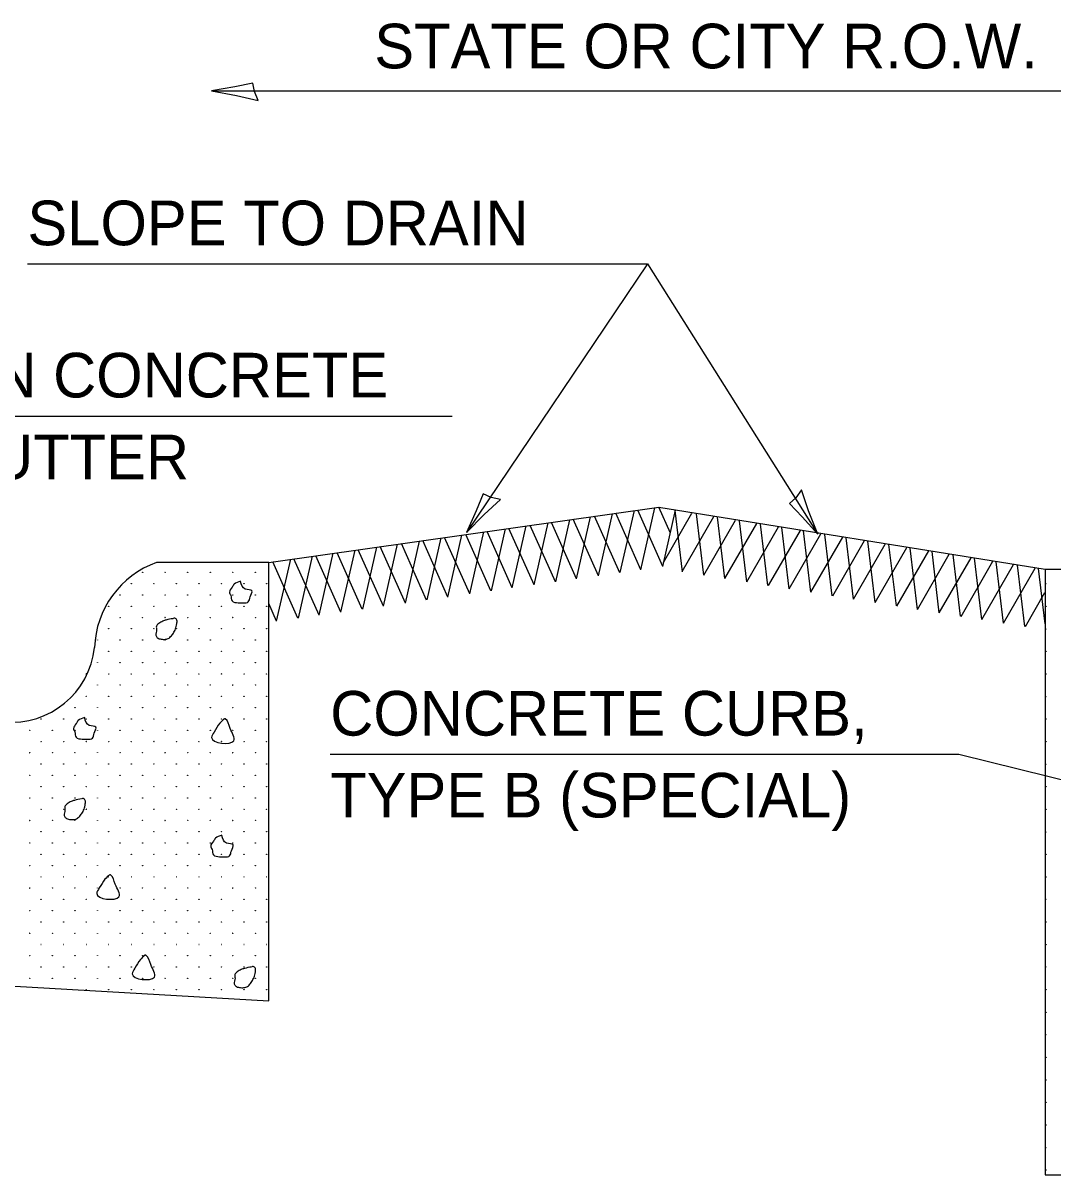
# Model space of a CAD drawing. Extents: x 99578 to 100258, y 100016 to 100456.
# Drawn here: x 99940.2 to 100005.9, y 100108.7 to 100182.3 of the extents above; entities that cross this region are included whole.
import ezdxf

# ---------------------------------------------------------------- set-up
doc = ezdxf.new("R2010")
doc.units = 0
for name, color, linetype in [('Design_PR_Face of Curb line', 7, 'Continuous'), ('Design_PR_Roadway Notes', 7, 'Continuous'), ('Landscaping_Elements', 7, 'Continuous'), ('Level 11', 7, 'Continuous'), ('Level 30', 7, 'Continuous'), ('Level 4', 7, 'Continuous')]:
    doc.layers.add(name, color=color, linetype=linetype)

msp = doc.modelspace()

# ---------------------------------------------------------------- linework, layer by layer
at = {"layer": 'Design_PR_Face of Curb line'}
for p, q in [((99955.85, 100147.822), (99948.689, 100147.822)), ((99955.85, 100119.831), (99955.85, 100147.822)), ((100005.397, 100147.401), (100005.397, 100108.723)), ((100005.397, 100147.401), (100012.283, 100147.401)), ((99903.011, 100122.934), (99955.85, 100119.831)), ((100005.397, 100108.723), (100017.609, 100108.723))]:
    msp.add_line(p, q, dxfattribs=at)
for centre, radius, start, end in [((99950.716, 100142.18), 5.996, 109.74649, 178.02153), ((99939.429, 100142.946), 5.324, 264.95966, 353.9732)]:
    msp.add_arc(centre, radius, start, end, dxfattribs=at)
at = {"layer": 'Design_PR_Roadway Notes'}
for p, q in [((99952.198, 100177.925), (100075.315, 100177.925)), ((99940.438, 100166.877), (99980.014, 100166.877)), ((99980.014, 100166.877), (99968.472, 100149.731)), ((99980.014, 100166.877), (99990.898, 100149.621)), ((99909.174, 100157.163), (99967.558, 100157.163)), ((99959.761, 100135.577), (99999.882, 100135.577)), ((99999.882, 100135.577), (100010.107, 100133.048))]:
    msp.add_line(p, q, dxfattribs=at)
for points in [[(99955.166, 100177.304), (99954.925, 100177.874), (99954.831, 100178.421), (99953.682, 100178.182), (99952.198, 100177.925), (99953.781, 100177.636)], [(99970.645, 100151.846), (99970.036, 100151.965), (99969.531, 100152.193), (99969.087, 100151.106), (99968.472, 100149.731), (99969.595, 100150.884)], [(99989.839, 100152.462), (99989.486, 100151.954), (99989.074, 100151.584), (99989.888, 100150.739), (99990.898, 100149.621), (99990.297, 100151.113)]]:
    msp.add_lwpolyline(points, close=True, dxfattribs=at)
at = {"layer": 'Landscaping_Elements'}
for p, q in [((99978.279, 100147.173), (99979.177, 100151.131)), ((99980.994, 100147.558), (99979.391, 100151.16)), ((99979.597, 100147.359), (99980.495, 100151.316)), ((99981.482, 100149.699), (99980.748, 100151.352)), ((99980.994, 100147.558), (99981.813, 100151.156)), ((99982.255, 100147.23), (99981.788, 100151.145)), ((99972.779, 100146.393), (99973.676, 100150.351)), ((99975.49, 100146.778), (99973.887, 100150.38)), ((99974.172, 100146.589), (99975.069, 100150.547)), ((99976.886, 100146.974), (99975.283, 100150.579)), ((99975.49, 100146.778), (99976.387, 100150.736)), ((99978.244, 100147.166), (99976.64, 100150.771)), ((99976.886, 100146.974), (99977.784, 100150.932)), ((99979.597, 100147.359), (99977.994, 100150.964)), ((99981.029, 100147.807), (99982.853, 100150.974)), ((99982.219, 100147.237), (99984.243, 100150.75)), ((99983.609, 100147.013), (99983.138, 100150.928)), ((99983.609, 100147.013), (99985.636, 100150.529)), ((99984.962, 100146.796), (99984.492, 100150.711)), ((99984.962, 100146.796), (99986.986, 100150.312)), ((99986.352, 100146.575), (99985.885, 100150.486)), ((99967.275, 100145.613), (99968.172, 100149.571)), ((99970.028, 100146.005), (99968.422, 100149.606)), ((99968.671, 100145.812), (99969.569, 100149.767)), ((99971.382, 100146.197), (99969.779, 100149.799)), ((99970.064, 100146.008), (99970.962, 100149.966)), ((99972.779, 100146.393), (99971.176, 100149.995)), ((99971.382, 100146.197), (99972.28, 100150.152)), ((99974.136, 100146.585), (99972.529, 100150.187)), ((99986.352, 100146.575), (99988.379, 100150.087)), ((99987.706, 100146.357), (99987.235, 100150.273)), ((99987.745, 100146.35), (99989.772, 100149.867)), ((99989.059, 100146.14), (99988.589, 100150.055)), ((99989.059, 100146.14), (99991.083, 100149.656)), ((99990.449, 100145.916), (99989.982, 100149.831)), ((99991.802, 100145.698), (99991.332, 100149.614)), ((99964.564, 100145.228), (99962.957, 100148.83)), ((99963.167, 100145.032), (99964.065, 100148.987)), ((99965.917, 100145.421), (99964.314, 100149.022)), ((99964.564, 100145.228), (99965.461, 100149.186)), ((99967.275, 100145.613), (99965.668, 100149.215)), ((99965.956, 100145.428), (99966.854, 100149.382)), ((99968.671, 100145.812), (99967.064, 100149.414)), ((99990.449, 100145.916), (99992.476, 100149.432)), ((99991.842, 100145.695), (99993.869, 100149.211)), ((99993.156, 100145.485), (99992.686, 100149.4)), ((99993.156, 100145.485), (99995.18, 100148.997)), ((99994.546, 100145.26), (99994.079, 100149.175)), ((99995.899, 100145.043), (99995.429, 100148.958)), ((99957.741, 100144.263), (99958.639, 100148.221)), ((99960.452, 100144.647), (99958.849, 100148.249)), ((99959.056, 100144.448), (99959.957, 100148.406)), ((99961.81, 100144.84), (99960.207, 100148.442)), ((99960.452, 100144.647), (99961.35, 100148.602)), ((99963.167, 100145.032), (99961.56, 100148.634)), ((99961.849, 100144.843), (99962.747, 100148.801)), ((99994.546, 100145.26), (99996.573, 100148.776)), ((99995.938, 100145.036), (99997.966, 100148.552)), ((99997.253, 100144.826), (99996.783, 100148.741)), ((99997.253, 100144.826), (99999.277, 100148.342)), ((99998.642, 100144.605), (99998.176, 100148.52)), ((99998.642, 100144.605), (100000.669, 100148.121)), ((99999.996, 100144.387), (99999.526, 100148.303)), ((100001.35, 100144.17), (100000.88, 100148.085)), ((99957.702, 100144.256), (99956.099, 100147.857)), ((99956.345, 100144.063), (99957.243, 100148.021)), ((99959.056, 100144.448), (99957.453, 100148.05)), ((100000.035, 100144.38), (100002.062, 100147.896)), ((100001.35, 100144.17), (100003.373, 100147.686)), ((100002.739, 100143.946), (100002.273, 100147.861)), ((100002.739, 100143.946), (100004.766, 100147.462)), ((100004.093, 100143.732), (100003.623, 100147.644)), ((100005.397, 100143.91), (100004.977, 100147.43)), ((100004.132, 100143.725), (100005.386, 100145.901)), ((99956.345, 100144.063), (99955.839, 100145.203))]:
    msp.add_line(p, q, dxfattribs=at)
at = {"layer": 'Level 11'}
for points in [[(99954.051, 100146.625), (99953.634, 100146.425), (99953.506, 100146.233), (99953.335, 100145.926), (99953.416, 100145.709), (99953.506, 100145.364), (99953.89, 100145.246), (99954.25, 100145.235), (99954.539, 100145.307), (99954.653, 100145.627), (99954.77, 100146.008), (99954.343, 100146.115), (99954.051, 100146.603)], [(99949.736, 100144.231), (99949.284, 100144.142), (99949.081, 100144.07), (99948.821, 100143.921), (99948.671, 100143.75), (99948.682, 100143.515), (99948.636, 100143.169), (99948.728, 100143.016), (99948.974, 100142.923), (99949.252, 100142.913), (99949.48, 100142.994), (99949.669, 100143.19), (99949.833, 100143.433), (99949.943, 100143.732), (99949.979, 100143.921), (99949.979, 100144.131), (99949.854, 100144.259), (99949.751, 100144.248)], [(99944.097, 100137.921), (99943.68, 100137.726), (99943.552, 100137.53), (99943.381, 100137.227), (99943.459, 100137.006), (99943.552, 100136.66), (99943.933, 100136.543), (99944.296, 100136.532), (99944.585, 100136.603), (99944.699, 100136.924), (99944.813, 100137.305), (99944.386, 100137.412), (99944.097, 100137.904)], [(99953.021, 100137.84), (99952.722, 100137.555), (99952.358, 100136.995), (99952.195, 100136.65), (99953.612, 100136.443), (99953.381, 100137.23), (99953.067, 100137.832), (99953.01, 100137.857)], [(99943.894, 100132.727), (99943.441, 100132.635), (99943.238, 100132.563), (99942.978, 100132.417), (99942.829, 100132.243), (99942.839, 100132.011), (99942.793, 100131.662), (99942.886, 100131.513), (99943.132, 100131.42), (99943.409, 100131.409), (99943.637, 100131.491), (99943.826, 100131.684), (99943.99, 100131.929), (99944.101, 100132.229), (99944.136, 100132.417), (99944.136, 100132.624), (99944.011, 100132.752), (99943.908, 100132.742)], [(99952.857, 100130.412), (99952.44, 100130.212), (99952.316, 100130.02), (99952.141, 100129.713), (99952.223, 100129.496), (99952.316, 100129.151), (99952.697, 100129.033), (99953.057, 100129.022), (99953.349, 100129.094), (99953.459, 100129.414), (99953.577, 100129.795), (99953.149, 100129.902), (99952.857, 100130.39)], [(99945.689, 100127.886), (99945.39, 100127.601), (99945.027, 100127.042), (99944.863, 100126.696), (99946.281, 100126.486), (99946.049, 100127.277), (99945.736, 100127.875), (99945.679, 100127.9)], [(99947.955, 100122.759), (99947.652, 100122.474), (99947.293, 100121.915), (99947.129, 100121.57), (99948.543, 100121.359), (99948.315, 100122.15), (99947.998, 100122.749), (99947.944, 100122.777)], [(99954.742, 100121.997), (99954.289, 100121.904), (99954.086, 100121.833), (99953.826, 100121.687), (99953.68, 100121.513), (99953.691, 100121.281), (99953.644, 100120.932), (99953.734, 100120.782), (99953.979, 100120.69), (99954.261, 100120.679), (99954.489, 100120.761), (99954.678, 100120.953), (99954.838, 100121.199), (99954.952, 100121.498), (99954.988, 100121.687), (99954.988, 100121.894), (99954.859, 100122.022), (99954.76, 100122.011)]]:
    msp.add_spline(points, degree=3, dxfattribs=at)
at = {"layer": 'Level 30'}
for centre in [(99947.793, 100147.185), (99949.232, 100147.185), (99950.672, 100147.185), (99952.111, 100147.185), (99953.551, 100147.185), (99954.99, 100147.185), (99947.073, 100146.466), (99948.512, 100146.466), (99949.952, 100146.466), (99951.391, 100146.466), (99952.831, 100146.466), (99954.27, 100146.466), (99955.71, 100146.466), (100005.444, 100146.459), (99946.353, 100145.746), (99947.793, 100145.746), (99949.232, 100145.746), (99950.672, 100145.746), (99952.111, 100145.746), (99953.551, 100145.746), (99954.99, 100145.746), (99945.634, 100145.026), (99947.073, 100145.026), (99948.512, 100145.026), (99949.952, 100145.026), (99951.391, 100145.026), (99952.831, 100145.026), (99954.27, 100145.026), (99955.71, 100145.026), (100005.444, 100145.02), (99946.353, 100144.306), (99947.793, 100144.306), (99949.232, 100144.306), (99950.672, 100144.306), (99952.111, 100144.306), (99953.551, 100144.306), (99954.99, 100144.306), (99945.634, 100143.587), (99947.073, 100143.587), (99948.512, 100143.587), (99949.952, 100143.587), (99951.391, 100143.587), (99952.831, 100143.587), (99954.27, 100143.587), (99955.71, 100143.587), (100005.444, 100143.58), (99944.914, 100142.867), (99946.353, 100142.867), (99947.793, 100142.867), (99949.232, 100142.867), (99950.672, 100142.867), (99952.111, 100142.867), (99953.551, 100142.867), (99954.99, 100142.867), (99945.634, 100142.147), (99947.073, 100142.147), (99948.512, 100142.147), (99949.952, 100142.147), (99951.391, 100142.147), (99952.831, 100142.147), (99954.27, 100142.147), (99955.71, 100142.147), (100005.444, 100142.141), (99944.914, 100141.428), (99946.353, 100141.428), (99947.793, 100141.428), (99949.232, 100141.428), (99950.672, 100141.428), (99952.111, 100141.428), (99953.551, 100141.428), (99954.99, 100141.428), (99944.194, 100140.708), (99944.914, 100139.988), (99945.634, 100140.708), (99946.353, 100139.988), (99947.073, 100140.708), (99947.793, 100139.988), (99948.512, 100140.708), (99949.232, 100139.988), (99949.952, 100140.708), (99950.672, 100139.988), (99951.391, 100140.708), (99952.111, 100139.988), (99952.831, 100140.708), (99953.551, 100139.988), (99954.27, 100140.708), (99954.99, 100139.988), (99955.71, 100140.708), (100005.444, 100140.702), (99944.194, 100139.268), (99945.634, 100139.268), (99947.073, 100139.268), (99948.512, 100139.268), (99949.952, 100139.268), (99951.391, 100139.268), (99952.831, 100139.268), (99954.27, 100139.268), (99955.71, 100139.268), (100005.444, 100139.262), (99943.474, 100138.549), (99944.914, 100138.549), (99946.353, 100138.549), (99947.793, 100138.549), (99949.232, 100138.549), (99950.672, 100138.549), (99952.111, 100138.549), (99953.551, 100138.549), (99954.99, 100138.549), (99941.315, 100137.829), (99942.755, 100137.829), (99944.194, 100137.829), (99945.634, 100137.829), (99947.073, 100137.829), (99948.512, 100137.829), (99949.952, 100137.829), (99951.391, 100137.829), (99952.831, 100137.829), (99954.27, 100137.829), (99955.71, 100137.829), (100005.444, 100137.823), (99940.595, 100137.109), (99942.035, 100137.109), (99943.474, 100137.109), (99944.914, 100137.109), (99946.353, 100137.109), (99947.793, 100137.109), (99949.232, 100137.109), (99950.672, 100137.109), (99952.111, 100137.109), (99953.551, 100137.109), (99954.99, 100137.109), (99941.315, 100136.389), (99942.755, 100136.389), (99944.194, 100136.389), (99945.634, 100136.389), (99947.073, 100136.389), (99948.512, 100136.389), (99949.952, 100136.389), (99951.391, 100136.389), (99952.831, 100136.389), (99954.27, 100136.389), (99955.71, 100136.389), (100005.444, 100136.383), (99940.595, 100135.67), (99942.035, 100135.67), (99943.474, 100135.67), (99944.914, 100135.67), (99946.353, 100135.67), (99947.793, 100135.67), (99949.232, 100135.67), (99950.672, 100135.67), (99952.111, 100135.67), (99953.551, 100135.67), (99954.99, 100135.67), (99941.315, 100134.95), (99942.755, 100134.95), (99944.194, 100134.95), (99945.634, 100134.95), (99947.073, 100134.95), (99948.512, 100134.95), (99949.952, 100134.95), (99951.391, 100134.95), (99952.831, 100134.95), (99954.27, 100134.95), (99955.71, 100134.95), (100005.444, 100134.944), (99940.595, 100134.23), (99942.035, 100134.23), (99943.474, 100134.23), (99944.914, 100134.23), (99946.353, 100134.23), (99947.793, 100134.23), (99949.232, 100134.23), (99950.672, 100134.23), (99952.111, 100134.23), (99953.551, 100134.23), (99954.99, 100134.23), (99941.315, 100133.51), (99942.755, 100133.51), (99944.194, 100133.51), (99945.634, 100133.51), (99947.073, 100133.51), (99948.512, 100133.51), (99949.952, 100133.51), (99951.391, 100133.51), (99952.831, 100133.51), (99954.27, 100133.51), (99955.71, 100133.51), (100005.444, 100133.504), (99940.595, 100132.791), (99942.035, 100132.791), (99943.474, 100132.791), (99944.914, 100132.791), (99946.353, 100132.791), (99947.793, 100132.791), (99949.232, 100132.791), (99950.672, 100132.791), (99952.111, 100132.791), (99953.551, 100132.791), (99954.99, 100132.791), (99941.315, 100132.071), (99942.755, 100132.071), (99944.194, 100132.071), (99945.634, 100132.071), (99947.073, 100132.071), (99948.512, 100132.071), (99949.952, 100132.071), (99951.391, 100132.071), (99952.831, 100132.071), (99954.27, 100132.071), (99955.71, 100132.071), (100005.444, 100132.065), (99940.595, 100131.351), (99942.035, 100131.351), (99943.474, 100131.351), (99944.914, 100131.351), (99946.353, 100131.351), (99947.793, 100131.351), (99949.232, 100131.351), (99950.672, 100131.351), (99952.111, 100131.351), (99953.551, 100131.351), (99954.99, 100131.351), (99941.315, 100130.632), (99942.755, 100130.632), (99944.194, 100130.632), (99945.634, 100130.632), (99947.073, 100130.632), (99948.512, 100130.632), (99949.952, 100130.632), (99951.391, 100130.632), (99952.831, 100130.632), (99954.27, 100130.632), (99955.71, 100130.632), (100005.444, 100130.625), (99940.595, 100129.912), (99942.035, 100129.912), (99943.474, 100129.912), (99944.914, 100129.912), (99946.353, 100129.912), (99947.793, 100129.912), (99949.232, 100129.912), (99950.672, 100129.912), (99952.111, 100129.912), (99953.551, 100129.912), (99954.99, 100129.912), (99941.315, 100129.192), (99942.755, 100129.192), (99944.194, 100129.192), (99945.634, 100129.192), (99947.073, 100129.192), (99948.512, 100129.192), (99949.952, 100129.192), (99951.391, 100129.192), (99952.831, 100129.192), (99954.27, 100129.192), (99955.71, 100129.192), (100005.444, 100129.186), (99940.595, 100128.472), (99942.035, 100128.472), (99943.474, 100128.472), (99944.914, 100128.472), (99946.353, 100128.472), (99947.793, 100128.472), (99949.232, 100128.472), (99950.672, 100128.472), (99952.111, 100128.472), (99953.551, 100128.472), (99954.99, 100128.472), (99941.315, 100127.753), (99942.755, 100127.753), (99944.194, 100127.753), (99945.634, 100127.753), (99947.073, 100127.753), (99948.512, 100127.753), (99949.952, 100127.753), (99951.391, 100127.753), (99952.831, 100127.753), (99954.27, 100127.753), (99955.71, 100127.753), (100005.444, 100127.746), (99940.595, 100127.033), (99942.035, 100127.033), (99943.474, 100127.033), (99944.914, 100127.033), (99946.353, 100127.033), (99947.793, 100127.033), (99949.232, 100127.033), (99950.672, 100127.033), (99952.111, 100127.033), (99953.551, 100127.033), (99954.99, 100127.033), (99941.315, 100126.313), (99942.755, 100126.313), (99944.194, 100126.313), (99945.634, 100126.313), (99947.073, 100126.313), (99948.512, 100126.313), (99949.952, 100126.313), (99951.391, 100126.313), (99952.831, 100126.313), (99954.27, 100126.313), (99955.71, 100126.313), (100005.444, 100126.307), (99940.595, 100125.593), (99942.035, 100125.593), (99943.474, 100125.593), (99944.914, 100125.593), (99946.353, 100125.593), (99947.793, 100125.593), (99949.232, 100125.593), (99950.672, 100125.593), (99952.111, 100125.593), (99953.551, 100125.593), (99954.99, 100125.593), (99941.315, 100124.874), (99942.755, 100124.874), (99944.194, 100124.874), (99945.634, 100124.874), (99947.073, 100124.874), (99948.512, 100124.874), (99949.952, 100124.874), (99951.391, 100124.874), (99952.831, 100124.874), (99954.27, 100124.874), (99955.71, 100124.874), (100005.444, 100124.867), (99940.595, 100124.154), (99942.035, 100124.154), (99943.474, 100124.154), (99944.914, 100124.154), (99946.353, 100124.154), (99947.793, 100124.154), (99949.232, 100124.154), (99950.672, 100124.154), (99952.111, 100124.154), (99953.551, 100124.154), (99954.99, 100124.154), (99941.315, 100123.434), (99942.755, 100123.434), (99944.194, 100123.434), (99945.634, 100123.434), (99947.073, 100123.434), (99948.512, 100123.434), (99949.952, 100123.434), (99951.391, 100123.434), (99952.831, 100123.434), (99954.27, 100123.434), (99955.71, 100123.434), (100005.444, 100123.428), (99940.595, 100122.714), (99942.035, 100122.714), (99943.474, 100122.714), (99944.914, 100122.714), (99946.353, 100122.714), (99947.793, 100122.714), (99949.232, 100122.714), (99950.672, 100122.714), (99952.111, 100122.714), (99953.551, 100122.714), (99954.99, 100122.714), (99941.315, 100121.995), (99942.755, 100121.995), (99944.194, 100121.995), (99945.634, 100121.995), (99947.073, 100121.995), (99948.512, 100121.995), (99949.952, 100121.995), (99951.391, 100121.995), (99952.831, 100121.995), (99954.27, 100121.995), (99955.71, 100121.995), (100005.444, 100121.988), (99940.595, 100121.275), (99942.035, 100121.275), (99943.474, 100121.275), (99944.914, 100121.275), (99946.353, 100121.275), (99947.793, 100121.275), (99949.232, 100121.275), (99950.672, 100121.275), (99952.111, 100121.275), (99953.551, 100121.275), (99954.99, 100121.275), (99944.194, 100120.555), (99945.634, 100120.555), (99947.073, 100120.555), (99948.512, 100120.555), (99949.952, 100120.555), (99951.391, 100120.555), (99952.831, 100120.555), (99954.27, 100120.555), (99955.71, 100120.555), (100005.444, 100120.549), (100005.444, 100119.11), (100005.444, 100117.67), (100005.444, 100116.231), (100005.444, 100114.791), (100005.444, 100113.352), (100005.444, 100111.912), (100005.444, 100110.473), (100005.444, 100109.033)]:
    msp.add_circle(centre, 0.0102, dxfattribs=at)
at = {"layer": 'Level 4'}
for p, q in [((99955.85, 100147.822), (99980.744, 100151.352)), ((99980.744, 100151.352), (100005.397, 100147.401))]:
    msp.add_line(p, q, dxfattribs=at)

# ---------------------------------------------------------------- texts
at = {"layer": 'Design_PR_Roadway Notes'}
for s, p in [('STATE OR CITY R.O.W.', (99962.58, 100179.359)), ('SLOPE TO DRAIN', (99940.442, 100168.066)), ('COMBINATION CONCRETE', (99914.13, 100158.351)), ('CURB AND GUTTER', (99914.13, 100153.126)), ('CONCRETE CURB,', (99959.765, 100136.766)), ('TYPE B (SPECIAL)', (99959.765, 100131.541))]:
    msp.add_text(s, height=2.85, dxfattribs=at).set_placement(p)

doc.saveas('drawing.dxf')
